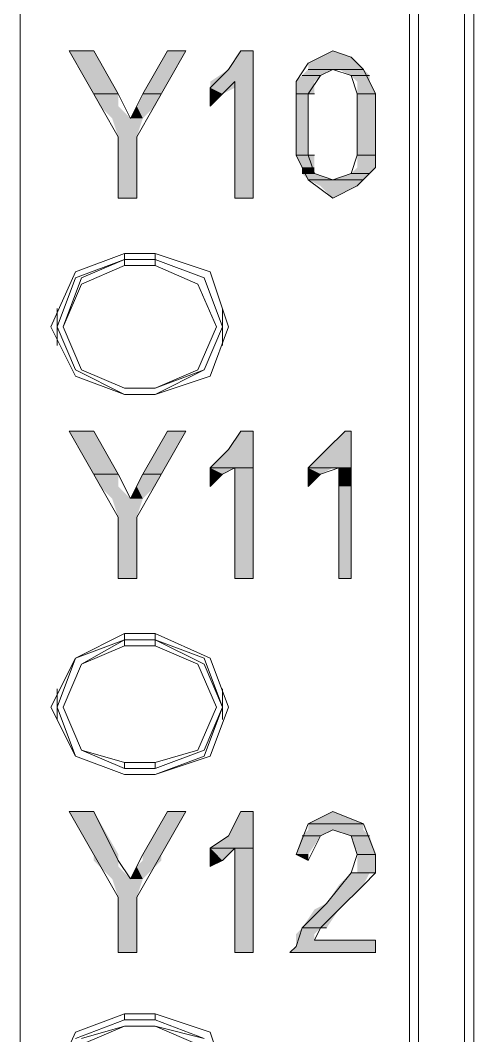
# Model space of a CAD drawing. Header units: millimetres. Extents: x -11 to 1219, y 0 to 1751.
# Drawn here: x 202.51 to 206.71, y 900.21 to 909.59 of the extents above; entities that cross this region are included whole.
import ezdxf

# ---------------------------------------------------------------- set-up
doc = ezdxf.new("R2010")
doc.units = ezdxf.units.MM
doc.header["$LTSCALE"] = 10
doc.layers.add('_MULTI_WIRE', color=9, linetype='CONTINUOUS')
doc.layers.add('PDF_Geometry', color=7, linetype='CONTINUOUS', true_color=0x151d1f)
doc.layers.add('PDF_Solid Fills', color=7, linetype='CONTINUOUS', true_color=0x070809)
doc.layers.get('_MULTI_WIRE').off()

# ---------------------------------------------------------------- blocks, each defined once
blk = doc.blocks.new('DVP-28SWS211R')
at = {"layer": 'PDF_Geometry', "color": 7, "lineweight": 9, "true_color": 0xffffff}
for p, q in [((0, 0), (0, -90.3588)), ((45.2077, -90.3588), (45.2077, 0)), ((-0.5099, -0.4532), (-0.5099, -89.9056)), ((45.7176, -0.4532), (45.7176, -89.9056)), ((41.5254, -37.9563), (41.5254, -70.4175)), ((42.2052, -55.4049), (41.9786, -55.4049)), ((41.9786, -55.4049), (42.4318, -56.198)), ((41.9786, -55.405), (42.2052, -55.405)), ((42.2052, -55.405), (41.9786, -55.405)), ((42.4318, -55.8015), (42.2052, -55.4049)), ((42.6018, -56.198), (43.055, -55.4049)), ((42.885, -55.4049), (42.6584, -55.8015)), ((43.055, -55.4049), (42.885, -55.4049)), ((42.885, -55.405), (43.0549, -55.405)), ((43.0549, -55.405), (42.885, -55.405)), ((43.5648, -55.405), (43.4515, -55.5749)), ((43.5648, -55.405), (43.6781, -55.405)), ((43.6781, -55.405), (43.5648, -55.405)), ((43.6781, -55.405), (43.5648, -55.405)), ((43.6781, -56.7646), (43.6781, -55.405)), ((44.4146, -55.4049), (44.188, -55.5182)), ((44.5845, -55.4616), (44.4146, -55.4049)), ((44.188, -55.5182), (44.0747, -55.6882)), ((44.6978, -55.5749), (44.5845, -55.4616)), ((43.4515, -55.5749), (43.2816, -55.7449)), ((44.188, -55.5749), (44.4146, -55.5749)), ((44.4146, -55.5749), (44.188, -55.5749)), ((44.188, -55.5749), (44.4146, -55.5749)), ((44.4146, -55.5749), (44.188, -55.5749)), ((44.3013, -55.6316), (44.4146, -55.5749)), ((44.4146, -55.5749), (44.6978, -55.5749)), ((44.6978, -55.5749), (44.4146, -55.5749)), ((44.4146, -55.5749), (44.6978, -55.5749)), ((44.6978, -55.5749), (44.4146, -55.5749)), ((44.4146, -55.5749), (44.5845, -55.6316)), ((44.8111, -55.8015), (44.6978, -55.5749)), ((43.3949, -55.8015), (43.5082, -55.6882)), ((43.5082, -55.6882), (43.5082, -56.7646)), ((44.0747, -55.6882), (44.0747, -56.0847)), ((44.1313, -55.6316), (44.3013, -55.6316)), ((44.3013, -55.6316), (44.1313, -55.6316)), ((44.1313, -55.6316), (44.3013, -55.6316)), ((44.3013, -55.6316), (44.1313, -55.6316)), ((44.188, -55.8015), (44.3013, -55.6316)), ((44.5845, -55.6316), (44.7545, -55.6316)), ((44.7545, -55.6316), (44.5845, -55.6316)), ((44.5845, -55.6316), (44.7545, -55.6316)), ((44.7545, -55.6316), (44.5845, -55.6316)), ((44.5845, -55.6316), (44.6412, -55.8015)), ((42.2052, -55.8015), (42.4318, -55.8015)), ((42.4318, -55.8015), (42.2052, -55.8015)), ((42.2052, -55.8015), (42.4318, -55.8015)), ((42.4318, -55.8015), (42.2052, -55.8015)), ((42.5451, -56.0281), (42.4318, -55.8015)), ((42.6584, -55.8015), (42.5451, -56.0281)), ((42.6584, -55.8015), (42.8284, -55.8015)), ((42.8284, -55.8015), (42.6584, -55.8015)), ((42.6584, -55.8015), (42.8284, -55.8015)), ((42.8284, -55.8015), (42.6584, -55.8015)), ((43.2816, -55.7449), (43.2816, -55.9148)), ((43.2816, -55.9148), (43.3949, -55.8015)), ((44.0747, -55.8015), (44.188, -55.8015)), ((44.188, -55.8015), (44.0747, -55.8015)), ((44.0747, -55.8015), (44.2446, -55.8015)), ((44.188, -55.8015), (44.0747, -55.8015)), ((44.0747, -55.8015), (44.188, -55.8015)), ((44.188, -55.8015), (44.0747, -55.8015)), ((44.0747, -55.8015), (44.188, -55.8015)), ((44.188, -55.8015), (44.0747, -55.8015)), ((44.2446, -55.8015), (44.188, -55.8015)), ((44.188, -56.0848), (44.188, -55.8015)), ((44.6412, -55.8015), (44.8111, -55.8015)), ((44.8111, -55.8015), (44.6412, -55.8015)), ((44.6412, -55.8015), (44.8111, -55.8015)), ((44.8111, -55.8015), (44.6412, -55.8015)), ((44.6412, -55.8015), (44.8111, -55.8015)), ((44.8111, -55.8015), (44.6412, -55.8015)), ((44.6412, -55.8015), (44.8111, -55.8015)), ((44.8111, -55.8015), (44.6412, -55.8015)), ((44.6412, -55.8015), (44.6412, -56.0848)), ((44.8111, -56.0847), (44.8111, -55.8015)), ((44.0747, -56.0847), (44.0747, -56.368)), ((44.188, -56.368), (44.188, -56.0848)), ((44.6412, -56.0848), (44.6412, -56.368)), ((44.8111, -56.4813), (44.8111, -56.0847)), ((42.4318, -56.198), (42.4318, -56.7646)), ((42.6018, -56.7646), (42.6018, -56.198)), ((44.0747, -56.368), (44.188, -56.368)), ((44.188, -56.368), (44.0747, -56.368)), ((44.0747, -56.368), (44.188, -56.368)), ((44.188, -56.368), (44.0747, -56.368)), ((44.0747, -56.368), (44.2446, -56.368)), ((44.2446, -56.368), (44.0747, -56.368)), ((44.0747, -56.368), (44.2446, -56.368)), ((44.2446, -56.368), (44.0747, -56.368)), ((44.0747, -56.368), (44.188, -56.5946)), ((44.2446, -56.538), (44.188, -56.368)), ((44.6412, -56.368), (44.5845, -56.538)), ((44.6412, -56.368), (44.8111, -56.368)), ((44.8111, -56.368), (44.6412, -56.368)), ((44.6412, -56.368), (44.8111, -56.368)), ((44.8111, -56.368), (44.6412, -56.368)), ((44.6412, -56.368), (44.8111, -56.368)), ((44.8111, -56.368), (44.6412, -56.368)), ((44.6412, -56.368), (44.8111, -56.368)), ((44.8111, -56.368), (44.6412, -56.368)), ((44.1313, -56.538), (44.2446, -56.538)), ((44.2446, -56.538), (44.1313, -56.538)), ((44.1313, -56.538), (44.2446, -56.538)), ((44.2446, -56.538), (44.1313, -56.538)), ((44.4146, -56.5946), (44.2446, -56.538)), ((44.5845, -56.538), (44.4146, -56.5946)), ((44.5845, -56.538), (44.7545, -56.538)), ((44.7545, -56.538), (44.5845, -56.538)), ((44.5845, -56.538), (44.7545, -56.538)), ((44.7545, -56.538), (44.5845, -56.538)), ((44.6412, -56.6513), (44.8111, -56.4813)), ((44.188, -56.5946), (44.4146, -56.5946)), ((44.4146, -56.5946), (44.188, -56.5946)), ((44.188, -56.5946), (44.4146, -56.5946)), ((44.4146, -56.5946), (44.188, -56.5946)), ((44.188, -56.5946), (44.4146, -56.7646)), ((44.4146, -56.5946), (44.6978, -56.5946)), ((44.6978, -56.5946), (44.4146, -56.5946)), ((44.4146, -56.5946), (44.6978, -56.5946)), ((44.6978, -56.5946), (44.4146, -56.5946)), ((44.4146, -56.7646), (44.6412, -56.6513)), ((42.4318, -56.7646), (42.6018, -56.7646)), ((42.6018, -56.7646), (42.4318, -56.7646)), ((42.4318, -56.7646), (42.6018, -56.7646)), ((43.5082, -56.7646), (43.6781, -56.7646)), ((43.6781, -56.7646), (43.5082, -56.7646)), ((43.5082, -56.7646), (43.6781, -56.7646)), ((42.0352, -57.4444), (42.4885, -57.2745)), ((42.7717, -57.2745), (42.4884, -57.2745)), ((42.4885, -57.2745), (42.4885, -57.3311)), ((42.7717, -57.3311), (42.7717, -57.2745)), ((43.2816, -57.4444), (42.7717, -57.2745)), ((42.0352, -57.5011), (42.4885, -57.3311)), ((42.4885, -57.3311), (42.0919, -57.5011)), ((42.4885, -57.3878), (42.0919, -57.5577)), ((42.4884, -57.3311), (42.7717, -57.3311)), ((42.7717, -57.3311), (42.4884, -57.3311)), ((42.7717, -57.3878), (42.4884, -57.3878)), ((42.4885, -57.3311), (42.4885, -57.3878)), ((42.7717, -57.3311), (42.7717, -57.3878)), ((42.7717, -57.3311), (43.2249, -57.5011)), ((43.2249, -57.5011), (42.7717, -57.3311)), ((42.7717, -57.3878), (43.1683, -57.5577)), ((41.8086, -57.9543), (42.0352, -57.4444)), ((43.4515, -57.9543), (43.2816, -57.4444)), ((41.8653, -57.9543), (42.0352, -57.5011)), ((42.0919, -57.5011), (41.9219, -57.9543)), ((42.0919, -57.5577), (41.9219, -57.9543)), ((43.1683, -57.5577), (43.3382, -57.9543)), ((43.2249, -57.5011), (43.3949, -57.9543)), ((43.3949, -57.9543), (43.2249, -57.5011)), ((41.8653, -58.1242), (41.8653, -57.7843)), ((43.3948, -58.1242), (43.3948, -57.7843)), ((42.0352, -58.4075), (41.8086, -57.9543)), ((42.0352, -58.3508), (41.8653, -57.9543)), ((41.9219, -57.9543), (42.0919, -58.3508)), ((41.9219, -57.9543), (42.0919, -58.3508)), ((43.3382, -57.9543), (43.1683, -58.3508)), ((43.3949, -57.9543), (43.2249, -58.3508)), ((43.2249, -58.3508), (43.3949, -57.9543)), ((43.2816, -58.4075), (43.4515, -57.9543)), ((42.4885, -58.5774), (42.0352, -58.3508)), ((42.4885, -58.5774), (42.0352, -58.4075)), ((42.0919, -58.3508), (42.4885, -58.5208)), ((42.0919, -58.3508), (42.4885, -58.5208)), ((43.2249, -58.3508), (42.7717, -58.5774)), ((43.1683, -58.3508), (42.7717, -58.5208)), ((42.7717, -58.5208), (43.2249, -58.3508)), ((42.7717, -58.5774), (43.2816, -58.4075)), ((42.7717, -58.5208), (42.4885, -58.5208)), ((42.4885, -58.5208), (42.7717, -58.5208)), ((42.4885, -58.5208), (42.4885, -58.5208)), ((42.7717, -58.5208), (42.7717, -58.5208)), ((42.7717, -58.5774), (42.4885, -58.5774)), ((42.4885, -58.5774), (42.7717, -58.5774)), ((42.4885, -58.5774), (42.4885, -58.5774)), ((42.7717, -58.5774), (42.7717, -58.5774)), ((41.9786, -58.9173), (42.2052, -58.9173)), ((42.2052, -58.9173), (41.9786, -58.9173)), ((42.2052, -58.9173), (41.9786, -58.9173)), ((41.9786, -58.9173), (42.4318, -59.7105)), ((42.4318, -59.3139), (42.2052, -58.9173)), ((42.6018, -59.7105), (43.055, -58.9173)), ((42.885, -58.9173), (42.6584, -59.3139)), ((42.885, -58.9173), (43.0549, -58.9173)), ((43.0549, -58.9173), (42.885, -58.9173)), ((43.055, -58.9173), (42.885, -58.9173)), ((43.5648, -58.9173), (43.4515, -59.0873)), ((43.5648, -58.9173), (43.6781, -58.9173)), ((43.6781, -58.9173), (43.5648, -58.9173)), ((43.6781, -58.9173), (43.5648, -58.9173)), ((43.6781, -60.277), (43.6781, -58.9173)), ((44.5279, -58.9173), (44.3579, -59.0873)), ((44.5279, -58.9173), (44.5845, -58.9173)), ((44.5845, -58.9173), (44.5279, -58.9173)), ((44.5845, -58.9173), (44.5279, -58.9173)), ((44.5845, -60.277), (44.5845, -58.9173)), ((43.4515, -59.0873), (43.2816, -59.2572)), ((44.3579, -59.0873), (44.188, -59.2572)), ((43.2815, -59.2572), (43.5081, -59.2572)), ((43.5081, -59.2572), (43.2815, -59.2572)), ((43.2815, -59.2572), (43.5081, -59.2572)), ((43.5081, -59.2572), (43.2815, -59.2572)), ((43.2816, -59.2572), (43.2816, -59.4272)), ((43.3949, -59.3139), (43.5082, -59.2572)), ((43.5082, -59.2572), (43.6781, -59.2572)), ((43.6781, -59.2572), (43.5082, -59.2572)), ((43.5082, -59.2572), (43.6781, -59.2572)), ((43.6781, -59.2572), (43.5082, -59.2572)), ((43.5082, -59.2572), (43.5082, -60.277)), ((44.188, -59.2572), (44.4146, -59.2572)), ((44.4146, -59.2572), (44.188, -59.2572)), ((44.188, -59.2572), (44.4712, -59.2572)), ((44.4146, -59.2572), (44.188, -59.2572)), ((44.188, -59.2572), (44.188, -59.4272)), ((44.3013, -59.3139), (44.4712, -59.2572)), ((44.4712, -59.2572), (44.4146, -59.2572)), ((44.4712, -59.2572), (44.5845, -59.2572)), ((44.5845, -59.2572), (44.4712, -59.2572)), ((44.4712, -59.2572), (44.5845, -59.2572)), ((44.5845, -59.2572), (44.4712, -59.2572)), ((44.4712, -59.2572), (44.4712, -60.277)), ((42.2052, -59.3139), (42.4318, -59.3139)), ((42.4318, -59.3139), (42.2052, -59.3139)), ((42.2052, -59.3139), (42.4318, -59.3139)), ((42.4318, -59.3139), (42.2052, -59.3139)), ((42.5451, -59.5405), (42.4318, -59.3139)), ((42.6584, -59.3139), (42.5451, -59.5405)), ((42.6584, -59.3139), (42.8284, -59.3139)), ((42.8284, -59.3139), (42.6584, -59.3139)), ((42.6584, -59.3139), (42.8284, -59.3139)), ((42.8284, -59.3139), (42.6584, -59.3139)), ((43.2816, -59.4272), (43.3949, -59.3139)), ((44.188, -59.4272), (44.3013, -59.3139)), ((42.4318, -59.7105), (42.4318, -60.277)), ((42.6018, -60.277), (42.6018, -59.7105)), ((42.4318, -60.277), (42.6018, -60.277)), ((42.6018, -60.277), (42.4318, -60.277)), ((42.4318, -60.277), (42.6018, -60.277)), ((43.5082, -60.277), (43.6781, -60.277)), ((43.6781, -60.277), (43.5082, -60.277)), ((43.5082, -60.277), (43.6781, -60.277)), ((44.4712, -60.277), (44.5845, -60.277)), ((44.5845, -60.277), (44.4712, -60.277)), ((44.4712, -60.277), (44.5845, -60.277)), ((42.0352, -61.0134), (42.4885, -60.7868)), ((42.0352, -61.0134), (42.4885, -60.8435)), ((42.4885, -60.8435), (42.0919, -61.0701)), ((42.7717, -60.7868), (42.4884, -60.7868)), ((42.4884, -60.8435), (42.7717, -60.8435)), ((42.7717, -60.8435), (42.4884, -60.8435)), ((42.4885, -60.7868), (42.4885, -60.8435)), ((42.4885, -60.8435), (42.4885, -60.9001)), ((42.7717, -60.8435), (42.7717, -60.7868)), ((43.2816, -61.0134), (42.7717, -60.7868)), ((42.7717, -60.8435), (42.7717, -60.9001)), ((42.7717, -60.8435), (43.2249, -61.0701)), ((42.7717, -60.8435), (43.2249, -61.0134)), ((42.4885, -60.9001), (42.0919, -61.0701)), ((42.7717, -60.9001), (42.4884, -60.9001)), ((43.1683, -61.0701), (42.7717, -60.9001)), ((41.8086, -61.4666), (42.0352, -61.0134)), ((41.8653, -61.4666), (42.0352, -61.0134)), ((43.2249, -61.0134), (43.3949, -61.4666)), ((43.4515, -61.4666), (43.2816, -61.0134)), ((42.0919, -61.0701), (41.9219, -61.4666)), ((42.0919, -61.0701), (41.9219, -61.4666)), ((43.3382, -61.4666), (43.1683, -61.0701)), ((43.2249, -61.0701), (43.3949, -61.4666)), ((41.8653, -61.5799), (41.8653, -61.2967)), ((43.3948, -61.5799), (43.3948, -61.2967)), ((42.0352, -61.9198), (41.8086, -61.4666)), ((42.0352, -61.9198), (41.8653, -61.4666)), ((41.9219, -61.4666), (42.0919, -61.8632)), ((41.9219, -61.4666), (42.0919, -61.8632)), ((43.1683, -61.8632), (43.3382, -61.4666)), ((43.3949, -61.4666), (43.2249, -61.8632)), ((43.3949, -61.4666), (43.2249, -61.9198)), ((43.2816, -61.9198), (43.4515, -61.4666)), ((42.0919, -61.8632), (42.4885, -62.0331)), ((42.0919, -61.8632), (42.4885, -61.9765)), ((43.2249, -61.8632), (42.7717, -62.0331)), ((42.7717, -61.9765), (43.1683, -61.8632)), ((42.4885, -62.0898), (42.0352, -61.9198)), ((42.4885, -62.0898), (42.0352, -61.9198)), ((42.4885, -61.9765), (42.4885, -62.0331)), ((42.4885, -61.9765), (42.7717, -61.9765)), ((43.2249, -61.9198), (42.7717, -62.0898)), ((42.7717, -62.0898), (43.2816, -61.9198)), ((42.7717, -62.0331), (42.7717, -61.9765)), ((42.4885, -62.0331), (42.7717, -62.0331)), ((42.7717, -62.0898), (42.4885, -62.0898)), ((42.4885, -62.0898), (42.7717, -62.0898)), ((42.4885, -62.0898), (42.4885, -62.0898)), ((42.7717, -62.0898), (42.7717, -62.0898)), ((41.9786, -62.4297), (42.2052, -62.4297)), ((42.2052, -62.4297), (41.9786, -62.4297)), ((42.2052, -62.4297), (41.9786, -62.4297)), ((41.9786, -62.4297), (42.4318, -63.2228)), ((42.4318, -62.8829), (42.2052, -62.4297)), ((42.6018, -63.2228), (43.055, -62.4297)), ((42.885, -62.4297), (42.6584, -62.8262)), ((42.885, -62.4297), (43.0549, -62.4297)), ((43.0549, -62.4297), (42.885, -62.4297)), ((43.055, -62.4297), (42.885, -62.4297)), ((43.5648, -62.4297), (43.4515, -62.6563)), ((43.5648, -62.4297), (43.6781, -62.4297)), ((43.6781, -62.4297), (43.5648, -62.4297)), ((43.6781, -62.4297), (43.5648, -62.4297)), ((43.6781, -63.7327), (43.6781, -62.4297)), ((44.188, -62.543), (44.4146, -62.4297)), ((44.4146, -62.4297), (44.6978, -62.543)), ((44.0747, -62.8263), (44.188, -62.543)), ((44.188, -62.543), (44.6978, -62.543)), ((44.6978, -62.543), (44.188, -62.543)), ((44.188, -62.543), (44.6978, -62.543)), ((44.6978, -62.543), (44.188, -62.543)), ((44.6978, -62.543), (44.8111, -62.8263)), ((43.4515, -62.6563), (43.2816, -62.7696)), ((44.1313, -62.6563), (44.3013, -62.6563)), ((44.3013, -62.6563), (44.1313, -62.6563)), ((44.1313, -62.6563), (44.3013, -62.6563)), ((44.3013, -62.6563), (44.1313, -62.6563)), ((44.3013, -62.6563), (44.188, -62.8829)), ((44.4146, -62.5996), (44.3013, -62.6563)), ((44.5845, -62.6563), (44.4146, -62.5996)), ((44.5845, -62.6563), (44.7545, -62.6563)), ((44.7545, -62.6563), (44.5845, -62.6563)), ((44.5845, -62.6563), (44.7545, -62.6563)), ((44.7545, -62.6563), (44.5845, -62.6563)), ((44.6412, -62.8263), (44.5845, -62.6563)), ((42.6584, -62.8262), (42.5451, -63.0528)), ((43.2815, -62.7696), (43.5081, -62.7696)), ((43.5081, -62.7696), (43.2815, -62.7696)), ((43.2815, -62.7696), (43.5081, -62.7696)), ((43.5081, -62.7696), (43.2815, -62.7696)), ((43.2816, -62.7696), (43.2816, -62.9395)), ((43.3949, -62.8829), (43.5082, -62.7696)), ((43.5082, -62.7696), (43.6781, -62.7696)), ((43.6781, -62.7696), (43.5082, -62.7696)), ((43.5082, -62.7696), (43.6781, -62.7696)), ((43.6781, -62.7696), (43.5082, -62.7696)), ((43.5082, -62.7696), (43.5082, -63.7327)), ((44.0747, -62.8263), (44.188, -62.8263)), ((44.188, -62.8263), (44.0747, -62.8263)), ((44.0747, -62.8263), (44.188, -62.8263)), ((44.188, -62.8263), (44.0747, -62.8263)), ((44.0747, -62.8263), (44.188, -62.8263)), ((44.188, -62.8263), (44.0747, -62.8263)), ((44.0747, -62.8263), (44.188, -62.8263)), ((44.188, -62.8263), (44.0747, -62.8263)), ((44.188, -62.8829), (44.0747, -62.8263)), ((44.5845, -62.9962), (44.6412, -62.8263)), ((44.6412, -62.8263), (44.8111, -62.8263)), ((44.8111, -62.8263), (44.6412, -62.8263)), ((44.6412, -62.8263), (44.8111, -62.8263)), ((44.8111, -62.8263), (44.6412, -62.8263)), ((44.6412, -62.8263), (44.8111, -62.8263)), ((44.8111, -62.8263), (44.6412, -62.8263)), ((44.6412, -62.8263), (44.8111, -62.8263)), ((44.8111, -62.8263), (44.6412, -62.8263)), ((44.8111, -62.8263), (44.8111, -62.9962)), ((42.5451, -63.0528), (42.4318, -62.8829)), ((43.2816, -62.9395), (43.3949, -62.8829)), ((44.3579, -63.2795), (44.5845, -62.9962)), ((44.6412, -62.9962), (44.5845, -62.9962)), ((44.5845, -62.9962), (44.7545, -62.9962)), ((44.7545, -62.9962), (44.6412, -62.9962)), ((44.6412, -62.9962), (44.8111, -62.9962)), ((44.7545, -62.9962), (44.6412, -62.9962)), ((44.8111, -62.9962), (44.6978, -63.1095)), ((44.8111, -62.9962), (44.7545, -62.9962)), ((44.6978, -63.1095), (44.4712, -63.3361)), ((42.4318, -63.2228), (42.4318, -63.7327)), ((42.6018, -63.7327), (42.6018, -63.2228)), ((44.1313, -63.5061), (44.3579, -63.2795)), ((44.4712, -63.3361), (44.3013, -63.5061)), ((44.0747, -63.676), (44.1313, -63.5061)), ((44.1313, -63.5061), (44.3013, -63.5061)), ((44.3013, -63.5061), (44.1313, -63.5061)), ((44.1313, -63.5061), (44.3579, -63.5061)), ((44.3013, -63.5061), (44.1313, -63.5061)), ((44.3013, -63.5061), (44.2446, -63.6194)), ((44.3579, -63.5061), (44.3013, -63.5061)), ((44.018, -63.7327), (44.0747, -63.676)), ((44.2446, -63.6194), (44.8111, -63.6194)), ((44.8111, -63.6194), (44.2446, -63.6194)), ((44.2446, -63.6194), (44.8111, -63.6194)), ((44.8111, -63.6194), (44.8111, -63.7327)), ((42.4318, -63.7327), (42.6018, -63.7327)), ((42.6018, -63.7327), (42.4318, -63.7327)), ((42.4318, -63.7327), (42.6018, -63.7327)), ((43.5082, -63.7327), (43.6781, -63.7327)), ((43.6781, -63.7327), (43.5082, -63.7327)), ((43.5082, -63.7327), (43.6781, -63.7327)), ((44.018, -63.7327), (44.8112, -63.7327)), ((44.8112, -63.7327), (44.018, -63.7327)), ((44.8111, -63.7327), (44.018, -63.7327)), ((42.0352, -64.4692), (42.4885, -64.2992)), ((42.7717, -64.2992), (42.4884, -64.2992)), ((42.4885, -64.2992), (42.4885, -64.3559)), ((42.7717, -64.3559), (42.7717, -64.2992)), ((43.2816, -64.4692), (42.7717, -64.2992)), ((42.4885, -64.3559), (42.0352, -64.5258)), ((42.0919, -64.5825), (42.4885, -64.4125)), ((42.4885, -64.4125), (42.0919, -64.5258)), ((42.7717, -64.3559), (42.4884, -64.3559)), ((42.4884, -64.4125), (42.7717, -64.4125)), ((42.7717, -64.4125), (42.4884, -64.4125)), ((42.4885, -64.4125), (42.4885, -64.4125)), ((42.7717, -64.3559), (43.2249, -64.5258)), ((42.7717, -64.4125), (42.7717, -64.4125)), ((42.7717, -64.4125), (43.1683, -64.5825)), ((43.2249, -64.5258), (42.7717, -64.4125)), ((41.8086, -64.979), (42.0352, -64.4692)), ((43.4515, -64.979), (43.2816, -64.4692))]:
    blk.add_line(p, q, dxfattribs=at)
at = {"layer": 'PDF_Solid Fills', "color": 7, "lineweight": 9, "true_color": 0xffffff, "transparency": 33554559}
for points in [[(41.9786, -55.405), (42.2052, -55.8015), (42.4318, -55.8015)], [(41.9786, -55.405), (42.2052, -55.405), (42.4318, -55.8015)], [(42.885, -55.405), (42.6584, -55.8015), (42.8283, -55.8015)], [(42.885, -55.405), (43.0549, -55.405), (42.8283, -55.8015)], [(43.5648, -55.405), (43.4515, -55.5749), (43.6781, -55.5749)], [(43.5648, -55.405), (43.6781, -55.405), (43.6781, -55.5749)], [(44.4146, -55.405), (44.3013, -55.4616), (44.5845, -55.4616)], [(44.3013, -55.4616), (44.188, -55.5182), (44.6412, -55.5182)], [(44.188, -55.5183), (44.188, -55.5749), (44.6978, -55.5749)], [(44.188, -55.5183), (44.6412, -55.5183), (44.6978, -55.5749)], [(44.3013, -55.4616), (44.5845, -55.4616), (44.6412, -55.5182)], [(43.4515, -55.5749), (43.2815, -55.6882), (43.6781, -55.6882)], [(43.4515, -55.5749), (43.6781, -55.5749), (43.6781, -55.6882)], [(44.188, -55.5749), (44.1313, -55.6316), (44.3013, -55.6316)], [(44.188, -55.5749), (44.4146, -55.5749), (44.3013, -55.6316)], [(44.4712, -55.5749), (44.5845, -55.6316), (44.7545, -55.6316)], [(44.4712, -55.5749), (44.6978, -55.5749), (44.7545, -55.6316)], [(43.2815, -55.6882), (43.2815, -55.7449), (43.5081, -55.7449)], [(43.2815, -55.6882), (43.5081, -55.6882), (43.5081, -55.7449)], [(43.5082, -55.6882), (43.5082, -55.7449), (43.6781, -55.7449)], [(43.5082, -55.6882), (43.6781, -55.6882), (43.6781, -55.7449)], [(44.1313, -55.6316), (44.0747, -55.6882), (44.2446, -55.6882)], [(44.0747, -55.6882), (44.0747, -55.8015), (44.2446, -55.8015)], [(44.0747, -55.6882), (44.2446, -55.6882), (44.2446, -55.8015)], [(44.1313, -55.6316), (44.3013, -55.6316), (44.2446, -55.6882)], [(44.5845, -55.6316), (44.6412, -55.6882), (44.7545, -55.6882)], [(44.5845, -55.6316), (44.7545, -55.6316), (44.7545, -55.6882)], [(44.6412, -55.6882), (44.6412, -55.8015), (44.8111, -55.8015)], [(44.6412, -55.6882), (44.7545, -55.6882), (44.8111, -55.8015)], [(42.2052, -55.8015), (42.2618, -55.9148), (42.4318, -55.9148)], [(42.2052, -55.8015), (42.4318, -55.8015), (42.4318, -55.9148)], [(42.6584, -55.8015), (42.6017, -55.9148), (42.7717, -55.9148)], [(42.6584, -55.8015), (42.8284, -55.8015), (42.7717, -55.9148)], [(43.2815, -55.7449), (43.2815, -55.8015), (43.3948, -55.8015)], [(43.2815, -55.7449), (43.5081, -55.7449), (43.3948, -55.8015)], [(43.2815, -55.8015), (43.3948, -55.8015), (43.2815, -55.9148)], [(43.5082, -55.7449), (43.5082, -55.8015), (43.6781, -55.8015)], [(43.5082, -55.7449), (43.6781, -55.7449), (43.6781, -55.8015)], [(43.5082, -55.8015), (43.5082, -55.9148), (43.6781, -55.9148)], [(43.5082, -55.8015), (43.6781, -55.8015), (43.6781, -55.9148)], [(44.0747, -55.8015), (44.0747, -56.0848), (44.188, -56.0848)], [(44.0747, -55.8015), (44.188, -55.8015), (44.188, -56.0848)], [(44.6412, -55.8015), (44.6412, -56.0848), (44.8111, -56.0848)], [(44.6412, -55.8015), (44.8111, -55.8015), (44.8111, -56.0848)], [(42.2618, -55.9148), (42.3751, -56.0281), (42.5451, -56.0281)], [(42.2618, -55.9148), (42.4318, -55.9148), (42.5451, -56.0281)], [(42.6018, -55.9148), (42.5451, -56.0281), (42.6584, -56.0281)], [(42.6018, -55.9148), (42.7717, -55.9148), (42.6584, -56.0281)], [(43.5082, -55.9148), (43.5082, -56.7646), (43.6781, -56.7646)], [(43.5082, -55.9148), (43.6781, -55.9148), (43.6781, -56.7646)], [(42.3751, -56.0281), (42.4318, -56.1981), (42.6017, -56.1981)], [(42.3751, -56.0281), (42.6584, -56.0281), (42.6017, -56.1981)], [(44.0747, -56.0848), (44.0747, -56.368), (44.188, -56.368)], [(44.0747, -56.0848), (44.188, -56.0848), (44.188, -56.368)], [(44.6412, -56.0848), (44.6412, -56.368), (44.8111, -56.368)], [(44.6412, -56.0848), (44.8111, -56.0848), (44.8111, -56.368)], [(42.4318, -56.1981), (42.4318, -56.7646), (42.6018, -56.7646)], [(42.4318, -56.1981), (42.6018, -56.1981), (42.6018, -56.7646)], [(44.0747, -56.368), (44.1313, -56.4813), (44.2446, -56.4813)], [(44.0747, -56.368), (44.2446, -56.368), (44.2446, -56.4813)], [(44.6412, -56.368), (44.6412, -56.4813), (44.8111, -56.4813)], [(44.6412, -56.368), (44.8111, -56.368), (44.8111, -56.4813)], [(44.1313, -56.4813), (44.1313, -56.538), (44.2446, -56.538)], [(44.1313, -56.4813), (44.2446, -56.4813), (44.2446, -56.538)], [(44.1313, -56.538), (44.188, -56.5946), (44.4146, -56.5946)], [(44.1313, -56.538), (44.2446, -56.538), (44.4146, -56.5946)], [(44.5845, -56.538), (44.4146, -56.5946), (44.6978, -56.5946)], [(44.6412, -56.4813), (44.5845, -56.538), (44.7545, -56.538)], [(44.5845, -56.538), (44.7545, -56.538), (44.6978, -56.5946)], [(44.6412, -56.4813), (44.8111, -56.4813), (44.7545, -56.538)], [(44.188, -56.5946), (44.3013, -56.6513), (44.6412, -56.6513)], [(44.188, -56.5946), (44.6978, -56.5946), (44.6412, -56.6513)], [(44.3013, -56.6513), (44.6412, -56.6513), (44.4146, -56.7646)], [(41.9786, -58.9173), (42.2052, -59.3139), (42.4318, -59.3139)], [(41.9786, -58.9173), (42.2052, -58.9173), (42.4318, -59.3139)], [(42.885, -58.9173), (42.6584, -59.3139), (42.8283, -59.3139)], [(42.885, -58.9173), (43.0549, -58.9173), (42.8283, -59.3139)], [(43.5648, -58.9173), (43.4515, -59.0873), (43.6781, -59.0873)], [(43.5648, -58.9173), (43.6781, -58.9173), (43.6781, -59.0873)], [(44.5279, -58.9173), (44.3579, -59.0873), (44.5845, -59.0873)], [(44.5279, -58.9173), (44.5845, -58.9173), (44.5845, -59.0873)], [(43.4515, -59.0873), (43.2815, -59.2572), (43.6781, -59.2572)], [(43.4515, -59.0873), (43.6781, -59.0873), (43.6781, -59.2572)], [(44.3579, -59.0873), (44.188, -59.2572), (44.5845, -59.2572)], [(44.3579, -59.0873), (44.5845, -59.0873), (44.5845, -59.2572)], [(43.2815, -59.2572), (43.2815, -59.3139), (43.3948, -59.3139)], [(43.2815, -59.2572), (43.5081, -59.2572), (43.3948, -59.3139)], [(43.5082, -59.2572), (43.5082, -59.3139), (43.6781, -59.3139)], [(43.5082, -59.2572), (43.6781, -59.2572), (43.6781, -59.3139)], [(44.188, -59.2572), (44.188, -59.3139), (44.3013, -59.3139)], [(44.188, -59.2572), (44.4146, -59.2572), (44.3013, -59.3139)], [(44.4712, -59.2572), (44.4712, -59.3139), (44.5845, -59.3139)], [(44.4712, -59.2572), (44.5845, -59.2572), (44.5845, -59.3139)], [(42.2052, -59.3139), (42.2618, -59.4272), (42.4318, -59.4272)], [(42.2052, -59.3139), (42.4318, -59.3139), (42.4318, -59.4272)], [(42.6584, -59.3139), (42.6017, -59.4272), (42.7717, -59.4272)], [(42.6584, -59.3139), (42.8284, -59.3139), (42.7717, -59.4272)], [(43.2815, -59.3139), (43.3948, -59.3139), (43.2815, -59.4272)], [(43.5082, -59.3139), (43.5082, -59.4272), (43.6781, -59.4272)], [(43.5082, -59.3139), (43.6781, -59.3139), (43.6781, -59.4272)], [(44.188, -59.3139), (44.3013, -59.3139), (44.188, -59.4272)], [(44.4712, -59.3139), (44.4712, -59.4272), (44.5845, -59.4272)], [(44.4712, -59.3139), (44.5845, -59.3139), (44.5845, -59.4272)], [(42.2618, -59.4272), (42.3751, -59.5405), (42.5451, -59.5405)], [(42.2618, -59.4272), (42.4318, -59.4272), (42.5451, -59.5405)], [(42.6018, -59.4272), (42.5451, -59.5405), (42.6584, -59.5405)], [(42.6018, -59.4272), (42.7717, -59.4272), (42.6584, -59.5405)], [(43.5082, -59.4272), (43.5082, -60.2769), (43.6781, -60.2769)], [(43.5082, -59.4272), (43.6781, -59.4272), (43.6781, -60.2769)], [(44.4712, -59.4272), (44.4712, -60.2769), (44.5845, -60.2769)], [(44.4712, -59.4272), (44.5845, -59.4272), (44.5845, -60.2769)], [(42.3751, -59.5405), (42.4318, -59.7105), (42.6017, -59.7105)], [(42.3751, -59.5405), (42.6584, -59.5405), (42.6017, -59.7105)], [(42.4318, -59.7104), (42.4318, -60.2769), (42.6018, -60.2769)], [(42.4318, -59.7104), (42.6018, -59.7104), (42.6018, -60.2769)], [(41.9786, -62.4297), (42.2052, -62.8262), (42.4318, -62.8262)], [(41.9786, -62.4297), (42.2052, -62.4297), (42.4318, -62.8262)], [(42.885, -62.4297), (42.6584, -62.8262), (42.8283, -62.8262)], [(42.885, -62.4297), (43.0549, -62.4297), (42.8283, -62.8262)], [(43.5648, -62.4297), (43.4515, -62.6563), (43.6781, -62.6563)], [(43.5648, -62.4297), (43.6781, -62.4297), (43.6781, -62.6563)], [(44.4146, -62.4297), (44.188, -62.543), (44.6978, -62.543)], [(44.188, -62.543), (44.188, -62.5996), (44.6978, -62.5996)], [(44.188, -62.543), (44.6978, -62.543), (44.6978, -62.5996)], [(43.4515, -62.6563), (43.2815, -62.7696), (43.6781, -62.7696)], [(43.4515, -62.6563), (43.6781, -62.6563), (43.6781, -62.7696)], [(44.1313, -62.6563), (44.0747, -62.8263), (44.188, -62.8263)], [(44.188, -62.5997), (44.1313, -62.6563), (44.3013, -62.6563)], [(44.1313, -62.6563), (44.3013, -62.6563), (44.188, -62.8263)], [(44.188, -62.5997), (44.4146, -62.5997), (44.3013, -62.6563)], [(44.4146, -62.5997), (44.5845, -62.6563), (44.7545, -62.6563)], [(44.4146, -62.5997), (44.6978, -62.5997), (44.7545, -62.6563)], [(44.5845, -62.6563), (44.6412, -62.8263), (44.8111, -62.8263)], [(44.5845, -62.6563), (44.7545, -62.6563), (44.8111, -62.8263)], [(42.2052, -62.8263), (42.2052, -62.8829), (42.4318, -62.8829)], [(42.2052, -62.8263), (42.4318, -62.8263), (42.4318, -62.8829)], [(42.6584, -62.8263), (42.6584, -62.8829), (42.8284, -62.8829)], [(42.6584, -62.8263), (42.8284, -62.8263), (42.8284, -62.8829)], [(43.2815, -62.7696), (43.2815, -62.8829), (43.3948, -62.8829)], [(43.2815, -62.7696), (43.5081, -62.7696), (43.3948, -62.8829)], [(43.5082, -62.7696), (43.5082, -62.8829), (43.6781, -62.8829)], [(43.5082, -62.7696), (43.6781, -62.7696), (43.6781, -62.8829)], [(44.0747, -62.8263), (44.188, -62.8263), (44.188, -62.8829)], [(44.6412, -62.8263), (44.6412, -62.8829), (44.8111, -62.8829)], [(44.6412, -62.8263), (44.8111, -62.8263), (44.8111, -62.8829)], [(42.2052, -62.8829), (42.2618, -62.9396), (42.4318, -62.9396)], [(42.2052, -62.8829), (42.4318, -62.8829), (42.4318, -62.9396)], [(42.6584, -62.8829), (42.6017, -62.9396), (42.7717, -62.9396)], [(42.6584, -62.8829), (42.8284, -62.8829), (42.7717, -62.9396)], [(43.2815, -62.8829), (43.3948, -62.8829), (43.2815, -62.9396)], [(43.5082, -62.8829), (43.5082, -62.9396), (43.6781, -62.9396)], [(43.5082, -62.8829), (43.6781, -62.8829), (43.6781, -62.9396)], [(44.6412, -62.8829), (44.6412, -62.9962), (44.8111, -62.9962)], [(44.6412, -62.8829), (44.8111, -62.8829), (44.8111, -62.9962)], [(42.2618, -62.9396), (42.3751, -63.0529), (42.5451, -63.0529)], [(42.2618, -62.9396), (42.4318, -62.9396), (42.5451, -63.0529)], [(42.6018, -62.9396), (42.5451, -63.0529), (42.6584, -63.0529)], [(42.6018, -62.9396), (42.7717, -62.9396), (42.6584, -63.0529)], [(43.5082, -62.9396), (43.5082, -63.7327), (43.6781, -63.7327)], [(43.5082, -62.9396), (43.6781, -62.9396), (43.6781, -63.7327)], [(44.5845, -62.9962), (44.4712, -63.1095), (44.6978, -63.1095)], [(44.5845, -62.9962), (44.7545, -62.9962), (44.6978, -63.1095)], [(42.3751, -63.0529), (42.4318, -63.2228), (42.6017, -63.2228)], [(42.3751, -63.0529), (42.6584, -63.0529), (42.6017, -63.2228)], [(44.4712, -63.1095), (44.3579, -63.2795), (44.5279, -63.2795)], [(44.4712, -63.1095), (44.6978, -63.1095), (44.5279, -63.2795)], [(42.4318, -63.2228), (42.4318, -63.7327), (42.6018, -63.7327)], [(42.4318, -63.2228), (42.6018, -63.2228), (42.6018, -63.7327)], [(44.3579, -63.2795), (44.2446, -63.3361), (44.4712, -63.3361)], [(44.3579, -63.2795), (44.5279, -63.2795), (44.4712, -63.3361)], [(44.2446, -63.3361), (44.1313, -63.5061), (44.3579, -63.5061)], [(44.2446, -63.3361), (44.4712, -63.3361), (44.3579, -63.5061)], [(44.1313, -63.5061), (44.0747, -63.5627), (44.2446, -63.5627)], [(44.0747, -63.5627), (44.0747, -63.6194), (44.2446, -63.6194)], [(44.0747, -63.5627), (44.2446, -63.5627), (44.2446, -63.6194)], [(44.1313, -63.5061), (44.3013, -63.5061), (44.2446, -63.5627)], [(44.0747, -63.676), (44.018, -63.7327), (44.8111, -63.7327)], [(44.0747, -63.6194), (44.0747, -63.676), (44.8111, -63.676)], [(44.0747, -63.6194), (44.8111, -63.6194), (44.8111, -63.676)], [(44.0747, -63.676), (44.8111, -63.676), (44.8111, -63.7327)]]:
    blk.add_solid(points, dxfattribs=at)

msp = doc.modelspace()

# ---------------------------------------------------------------- block references
at = {"layer": '_MULTI_WIRE'}
for p in [(160.9895, 964.712), (160.9895, 964.712), (206.6221, 964.4776), (206.6221, 964.4776), (206.6221, 964.4776), (206.6221, 964.4776)]:
    msp.add_blockref('DVP-28SWS211R', p, dxfattribs=at)

doc.saveas('drawing.dxf')
